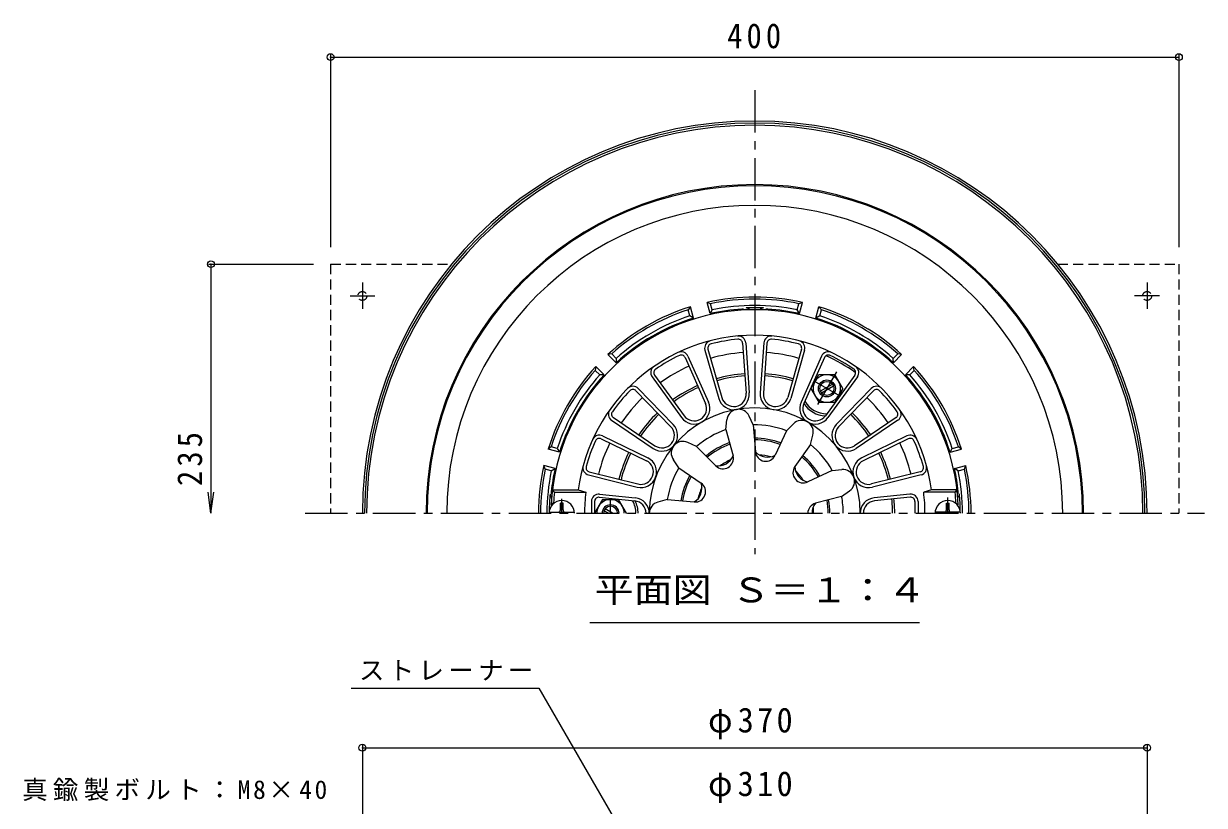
# Model space of a CAD drawing. Units: millimetres at full size, sheet at 1:4; details may follow other scales. Extents: x -738 to 753, y -565 to 520.
# Drawn here: x -673 to -117, y 152 to 520 of the extents above; entities that cross this region are included whole.
import ezdxf
from ezdxf.enums import TextEntityAlignment as Align

# ---------------------------------------------------------------- set-up
doc = ezdxf.new("R2010")
doc.units = ezdxf.units.MM
doc.header["$LTSCALE"] = 4
doc.header["$PDMODE"] = 32
doc.header["$PDSIZE"] = 3.2
doc.linetypes.add('CHAIN1', pattern=[8, 5, -1, 1, -1])
doc.linetypes.add('DASHED1', pattern=[1.8, 1.2, -0.6])
for name, color, linetype, lineweight in [('0-0_通り芯', 3, 'Continuous', 9), ('0-1_躯体', 2, 'Continuous', 9), ('0-2_仕上', 6, 'Continuous', 9), ('0-4_その他', 7, 'Continuous', 9), ('0-5_寸法', 7, 'Continuous', 9), ('0-9_051', 2, 'Continuous', 9), ('0-A_061', 4, 'Continuous', 9)]:
    doc.layers.add(name, color=color, linetype=linetype, lineweight=lineweight)
doc.styles.add('ＭＳ ゴシック', font='')
doc.styles.get('ＭＳ ゴシック').set_extended_font_data('MS Gothic')

msp = doc.modelspace()

# ---------------------------------------------------------------- linework, layer by layer
at = {"layer": '0-0_通り芯', "linetype": 'CHAIN1'}
for p, q in [((-328.758, 488.769), (-328.758, 269.989)), ((-540.758, 289.241), (-116.758, 289.241))]:
    msp.add_line(p, q, dxfattribs=at)
at = {"layer": '0-0_通り芯'}
for radius in [185, 184, 183]:
    msp.add_arc((-328.758, 289.241), radius, 0, 180, dxfattribs=at)
at = {"layer": '0-1_躯体'}
for p, q in [((-359.001, 386.655), (-360.173, 385.232)), ((-359.395, 382.329), (-360.173, 385.232)), ((-357.577, 381.338), (-359.001, 386.655)), ((-349.849, 383.408), (-351.274, 388.725)), ((-349.548, 388.079), (-351.274, 388.725)), ((-348.77, 385.176), (-349.849, 383.408)), ((-348.77, 385.176), (-349.548, 388.079)), ((-308.747, 385.176), (-307.969, 388.079)), ((-307.667, 383.408), (-308.747, 385.176)), ((-306.243, 388.725), (-307.969, 388.079)), ((-307.667, 383.408), (-306.243, 388.725)), ((-299.94, 381.338), (-298.515, 386.655)), ((-297.344, 385.232), (-298.515, 386.655)), ((-298.122, 382.329), (-297.344, 385.232)), ((-357.577, 381.338), (-359.395, 382.329)), ((-298.122, 382.329), (-299.94, 381.338)), ((-396.181, 364.442), (-397.999, 364.139)), ((-394.107, 360.247), (-397.999, 364.139)), ((-394.057, 362.318), (-396.181, 364.442)), ((-394.057, 362.318), (-394.107, 360.247)), ((-263.46, 362.318), (-261.336, 364.442)), ((-263.41, 360.247), (-263.46, 362.318)), ((-263.41, 360.247), (-259.518, 364.139)), ((-259.518, 364.139), (-261.336, 364.442)), ((-403.656, 358.482), (-403.959, 356.664)), ((-401.835, 354.54), (-403.959, 356.664)), ((-399.764, 354.59), (-403.656, 358.482)), ((-257.753, 354.59), (-253.861, 358.482)), ((-255.682, 354.54), (-253.558, 356.664)), ((-253.558, 356.664), (-253.861, 358.482)), ((-399.764, 354.59), (-401.835, 354.54)), ((-255.682, 354.54), (-257.753, 354.59)), ((-424.749, 320.656), (-426.172, 319.484)), ((-420.855, 318.06), (-426.172, 319.484)), ((-421.847, 319.878), (-424.749, 320.656)), ((-421.847, 319.878), (-420.855, 318.06)), ((-236.662, 318.06), (-235.67, 319.878)), ((-236.662, 318.06), (-231.345, 319.484)), ((-235.67, 319.878), (-232.768, 320.656)), ((-231.345, 319.484), (-232.768, 320.656)), ((-422.926, 310.332), (-428.242, 311.757)), ((-427.596, 310.031), (-428.242, 311.757)), ((-424.694, 309.253), (-427.596, 310.031)), ((-424.694, 309.253), (-422.926, 310.332)), ((-234.592, 310.332), (-229.275, 311.757)), ((-232.824, 309.253), (-234.592, 310.332)), ((-232.824, 309.253), (-229.921, 310.031)), ((-229.921, 310.031), (-229.275, 311.757))]:
    msp.add_line(p, q, dxfattribs=at)
for centre, radius, start, end in [((-328.758, 289.241), 155, 0, 180), ((-328.758, 289.241), 154.5, 0, 180), ((-328.758, 289.241), 145.209, 0, 180), ((-328.758, 289.241), 102, 77.24744, 102.7525), ((-328.758, 289.241), 101, 78.1216, 101.87843), ((-328.758, 289.241), 102, 107.24744, 132.7525), ((-328.758, 289.241), 101, 108.1216, 131.87843), ((-328.758, 289.241), 96.5, 93.64027, 102.62434), ((-328.758, 289.241), 98, 78.21724, 101.78275), ((-334.758, 383.551), 2, 51.83441, 93.64053), ((-328.758, 289.241), 96.917, 87.58473, 92.41527), ((-332.758, 384.074), 2, 34.69341, 92.41542), ((-324.759, 384.074), 2, 87.58458, 145.30659), ((-322.758, 383.551), 2, 86.35947, 128.16559), ((-328.758, 289.241), 96.5, 77.37561, 86.35971), ((-328.758, 289.241), 102, 47.24745, 72.75252), ((-328.758, 289.241), 101, 48.1216, 71.87843), ((-328.758, 289.241), 96.5, 107.37563, 132.62434), ((-328.758, 289.241), 98, 108.21722, 131.78273), ((-328.758, 289.241), 96.5, 47.37563, 72.62434), ((-328.758, 289.241), 98, 48.21725, 71.78276), ((-328.758, 289.241), 75.986, 94.09604, 105.90395), ((-328.758, 289.241), 75.986, 74.09602, 85.90392), ((-328.758, 289.241), 81.585, 54.33162, 65.6683), ((-328.758, 289.241), 102, 137.24745, 162.75252), ((-328.758, 289.241), 101, 138.1216, 161.87843), ((-328.758, 289.241), 75.986, 114.09602, 125.90393), ((-328.758, 289.241), 102, 17.24745, 42.75252), ((-328.758, 289.241), 101, 18.12158, 41.87843), ((-328.758, 289.241), 98, 138.21725, 161.78276), ((-328.758, 289.241), 96.5, 137.37563, 162.62434), ((-328.758, 289.241), 66, 94.09601, 105.90393), ((-328.758, 289.241), 65, 94.09601, 105.90393), ((-328.758, 289.241), 65, 74.09602, 85.90393), ((-328.758, 289.241), 66, 74.09601, 85.90393), ((-328.758, 289.241), 96.5, 17.37563, 42.62434), ((-328.758, 289.241), 98, 18.21724, 41.78276), ((-328.758, 289.241), 66, 114.09602, 125.90393), ((-328.758, 289.241), 65, 114.09602, 125.90395), ((-328.758, 289.241), 75.986, 134.09602, 145.90393), ((-294.759, 348.131), 13, 213.36018, 266.6405), ((-294.759, 348.131), 12, 210.25064, 269.74942), ((-328.758, 289.241), 75.986, 34.09602, 45.90395), ((-328.758, 289.241), 66, 134.09602, 145.90393), ((-328.758, 289.241), 65, 134.09602, 145.90395), ((-328.758, 289.241), 65, 34.09601, 45.90393), ((-328.758, 289.241), 66, 34.09601, 45.90393), ((-328.758, 289.241), 75.986, 154.09604, 165.90396), ((-328.758, 289.241), 66, 154.09602, 165.90396), ((-328.758, 289.241), 65, 154.09604, 165.90396), ((-328.758, 289.241), 65, 14.09602, 25.90395), ((-328.758, 289.241), 66, 14.09602, 25.90393), ((-328.758, 289.241), 75.986, 14.09602, 25.90393), ((-328.758, 289.241), 102, 167.24748, 180), ((-328.758, 289.241), 101, 168.12157, 180), ((-328.758, 289.241), 98, 168.21722, 179.99998), ((-328.758, 289.241), 96.5, 167.37566, 173.92558), ((-328.758, 289.241), 96.5, 6.07442, 12.62434), ((-328.758, 289.241), 98, 0, 11.78276), ((-328.758, 289.241), 101, 0, 11.87843), ((-328.758, 289.241), 102, 0, 12.75252), ((-328.758, 289.241), 96.917, 174.55904, 179.3932), ((-423.248, 298.241), 2, 174.55836, 232.28242), ((-422.728, 299.241), 2, 173.92577, 215.73421), ((-396.758, 289.241), 12, 0, 29.74945), ((-396.758, 289.241), 13, 0, 26.64661), ((-328.758, 289.241), 65, 0, 5.90396), ((-328.758, 289.241), 66, 0, 5.90396), ((-234.789, 299.241), 2, 324.2722, 6.07423), ((-234.269, 298.241), 2, 307.72185, 5.44164), ((-328.758, 289.241), 96.917, 0.6068, 5.44096)]:
    msp.add_arc(centre, radius, start, end, dxfattribs=at)
at = {"layer": '0-2_仕上'}
for p, q in [((-334.507, 369.511), (-332.816, 345.897)), ((-333.011, 369.618), (-331.32, 346.004)), ((-324.506, 369.618), (-326.197, 346.004)), ((-323.01, 369.511), (-324.701, 345.897)), ((-361.614, 362.704), (-351.948, 341.093)), ((-360.245, 363.317), (-350.579, 341.705)), ((-352.253, 366.225), (-345.766, 343.457)), ((-350.811, 366.636), (-344.323, 343.868)), ((-306.706, 366.636), (-313.194, 343.868)), ((-305.264, 366.225), (-311.751, 343.457)), ((-297.272, 363.317), (-306.938, 341.705)), ((-295.903, 362.704), (-305.569, 341.093)), ((-377.166, 353.547), (-363.283, 334.371)), ((-375.951, 354.426), (-362.068, 335.25)), ((-281.566, 354.426), (-295.449, 335.25)), ((-280.351, 353.547), (-294.234, 334.371)), ((-384.758, 347.037), (-368.284, 330.034)), ((-383.681, 348.08), (-367.207, 331.078)), ((-273.836, 348.08), (-290.31, 331.078)), ((-272.759, 347.037), (-289.233, 330.034)), ((-395.4, 334.354), (-375.795, 321.083)), ((-329.515, 330.965), (-331.454, 335.124)), ((-262.117, 334.354), (-281.722, 321.083)), ((-396.241, 333.112), (-376.636, 319.841)), ((-342.318, 328.707), (-341.918, 333.279)), ((-342.318, 328.707), (-338.988, 316.39)), ((-329.515, 330.965), (-328.431, 318.251)), ((-313.777, 328.19), (-310.533, 331.435)), ((-261.276, 333.112), (-280.881, 319.841)), ((-401.148, 324.398), (-379.852, 314.056)), ((-400.493, 325.747), (-379.197, 315.405)), ((-313.777, 328.19), (-319.145, 316.614)), ((-302.519, 321.69), (-301.331, 326.122)), ((-257.024, 325.747), (-278.32, 315.405)), ((-256.369, 324.398), (-277.664, 314.056)), ((-356.157, 320.717), (-360.316, 322.657)), ((-356.157, 320.717), (-347.155, 311.675)), ((-302.519, 321.69), (-309.86, 311.253)), ((-364.514, 310.758), (-367.146, 314.517)), ((-407.176, 307.386), (-384.214, 301.62)), ((-406.81, 308.841), (-383.849, 303.075)), ((-364.513, 310.758), (-354.045, 303.463)), ((-292.247, 309.448), (-303.799, 304.03)), ((-292.247, 309.448), (-287.675, 309.848)), ((-250.706, 308.841), (-273.668, 303.075)), ((-250.341, 307.386), (-273.303, 301.62)), ((-423.231, 299.241), (-424.126, 300.242)), ((-423.231, 299.241), (-408.401, 299.241)), ((-402.053, 296.821), (-385.258, 295.084)), ((-401.898, 298.313), (-385.104, 296.576)), ((-369.979, 295.742), (-374.412, 294.554)), ((-369.979, 295.742), (-357.27, 294.602)), ((-287.801, 297.232), (-300.133, 293.956)), ((-287.801, 297.232), (-284.041, 299.864)), ((-255.618, 298.313), (-272.413, 296.576)), ((-255.464, 296.821), (-272.259, 295.084)), ((-234.286, 299.241), (-249.116, 299.241)), ((-234.286, 299.241), (-233.391, 300.242)), ((-423.627, 294.242), (-424.675, 293.241)), ((-424.675, 293.241), (-424.231, 293.241)), ((-423.627, 294.242), (-423.075, 294.242)), ((-405.758, 294.831), (-405.758, 289.241)), ((-404.258, 294.831), (-404.258, 289.241)), ((-253.258, 294.831), (-253.258, 289.241)), ((-251.758, 294.831), (-251.758, 289.241)), ((-233.89, 294.242), (-234.442, 294.242)), ((-233.89, 294.242), (-232.842, 293.241)), ((-232.842, 293.241), (-233.286, 293.241))]:
    msp.add_line(p, q, dxfattribs=at)
for points in [[(-424.126, 300.242), (-412.035, 300.242), (-408.401, 299.241)], [(-233.391, 300.242), (-245.482, 300.242), (-249.116, 299.241)]]:
    msp.add_lwpolyline(points, dxfattribs=at)
for centre, radius, start, end in [((-328.758, 289.241), 96, 2.388, 177.61198), ((-328.758, 289.241), 84, 7.52463, 172.47537), ((-348.887, 367.184), 3.5, 104.48042, 195.90382), ((-348.887, 367.184), 2, 104.48042, 195.90382), ((-328.758, 289.241), 82.5, 95.51968, 104.4803), ((-336.502, 369.368), 3.5, 4.09604, 95.51942), ((-336.502, 369.368), 2, 4.09604, 95.51942), ((-321.015, 369.368), 3.5, 84.48042, 175.90382), ((-321.015, 369.368), 2, 84.48042, 175.90382), ((-328.758, 289.241), 82.5, 75.51967, 84.48029), ((-308.63, 367.184), 2, 344.09604, 75.51942), ((-308.63, 367.184), 3.5, 344.09604, 75.51942), ((-328.758, 289.241), 82.5, 115.51968, 124.4803), ((-363.44, 361.888), 3.5, 24.09604, 115.51942), ((-363.44, 361.888), 2, 24.09604, 115.51942), ((-294.077, 361.888), 3.5, 64.48042, 155.90382), ((-294.077, 361.888), 2, 64.48042, 155.90382), ((-328.758, 289.241), 82.5, 55.51968, 64.4803), ((-374.331, 355.599), 3.5, 124.48042, 215.90382), ((-374.331, 355.599), 2, 124.48042, 215.90382), ((-283.185, 355.599), 2, 324.09604, 55.51942), ((-283.185, 355.599), 3.5, 324.09604, 55.51942), ((-328.758, 289.241), 82.5, 135.51968, 144.4803), ((-386.194, 345.645), 3.5, 44.09604, 135.51942), ((-386.194, 345.645), 2, 44.09604, 135.51942), ((-338.674, 345.478), 7.374, 195.90387, 4.09599), ((-338.674, 345.478), 5.874, 195.90387, 4.09599), ((-318.843, 345.478), 7.374, 175.90387, 344.09599), ((-318.843, 345.478), 5.874, 175.90387, 344.09599), ((-271.322, 345.645), 3.5, 44.48042, 135.90382), ((-271.322, 345.645), 2, 44.48042, 135.90382), ((-328.758, 289.241), 82.5, 35.51968, 44.4803), ((-357.31, 338.695), 7.374, 215.90387, 24.09599), ((-357.31, 338.695), 5.874, 215.90387, 24.09599), ((-300.207, 338.695), 7.374, 155.90387, 324.09599), ((-300.207, 338.695), 5.874, 155.90387, 324.09599), ((-394.279, 336.011), 3.5, 144.48041, 235.90381), ((-394.279, 336.011), 2, 144.48041, 235.90381), ((-328.758, 289.241), 49.73, 0, 180), ((-336.439, 332.799), 5.5, 24.99896, 175.00104), ((-263.238, 336.011), 2, 304.09604, 35.51942), ((-263.238, 336.011), 3.5, 304.09604, 35.51942), ((-372.502, 325.947), 7.374, 235.90387, 44.09599), ((-372.502, 325.947), 5.874, 235.90387, 44.09599), ((-328.758, 289.241), 41.73, 108.96107, 131.03894), ((-328.758, 289.241), 41.73, 68.96107, 91.03893), ((-306.643, 327.546), 5.5, 344.99896, 135.00104), ((-285.014, 325.947), 7.374, 135.90387, 304.09599), ((-285.014, 325.947), 5.874, 135.90387, 304.09599), ((-328.758, 289.241), 82.5, 155.51968, 164.4803), ((-402.022, 322.599), 3.5, 64.09602, 155.51941), ((-402.022, 322.599), 2, 64.09602, 155.51941), ((-362.641, 317.672), 5.5, 64.99896, 215.00104), ((-328.758, 289.241), 35.392, 69.64946, 90.35057), ((-328.758, 289.241), 34.623, 69.75021, 90.24983), ((-255.495, 322.599), 3.5, 24.48042, 115.90382), ((-255.495, 322.599), 2, 24.48042, 115.90382), ((-328.758, 289.241), 82.5, 15.51968, 24.4803), ((-328.758, 289.241), 35.392, 109.64944, 130.35057), ((-328.758, 289.241), 34.623, 109.75015, 130.24982), ((-323.57, 318.666), 4.878, 184.87517, 335.12476), ((-322.742, 323.364), 7.649, 221.94609, 298.05399), ((-328.758, 289.241), 41.73, 28.96106, 51.03893), ((-382.418, 308.772), 7.374, 255.90387, 64.09599), ((-382.418, 308.772), 5.874, 255.90387, 64.09599), ((-343.698, 315.117), 4.878, 224.87517, 15.12476), ((-346.083, 319.248), 7.649, 261.94609, 338.05399), ((-328.758, 289.241), 27.71, 114.04456, 125.95538), ((-328.758, 289.241), 27.71, 74.04466, 85.95557), ((-328.758, 289.241), 34.623, 29.75029, 50.24992), ((-328.758, 289.241), 35.392, 29.64955, 50.35063), ((-275.099, 308.772), 7.374, 115.90387, 284.09599), ((-275.099, 308.772), 5.874, 115.90387, 284.09599), ((-406.323, 310.781), 3.5, 164.48042, 255.90382), ((-406.323, 310.781), 2, 164.48042, 255.90382), ((-328.758, 289.241), 41.73, 148.96107, 171.03886), ((-328.758, 289.241), 35.392, 149.64925, 170.35046), ((-328.758, 289.241), 34.623, 149.75, 170.24973), ((-305.87, 308.447), 4.878, 144.87517, 295.12476), ((-302.216, 311.513), 7.649, 181.94609, 258.05399), ((-328.758, 289.241), 27.71, 34.04474, 45.95546), ((-287.196, 304.369), 5.5, 304.99896, 95.00104), ((-251.194, 310.781), 2, 284.09604, 15.51942), ((-251.194, 310.781), 3.5, 284.09604, 15.51942), ((-356.835, 299.461), 4.878, 264.87524, 55.12483), ((-361.318, 301.092), 7.649, 301.94601, 18.05391), ((-328.758, 289.241), 27.71, 154.04442, 165.95554), ((-328.758, 289.241), 95, 173.95767, 176.98305), ((-328.758, 289.241), 80.268, 172.89853, 180), ((-402.258, 294.831), 3.5, 84.09619, 180), ((-402.258, 294.831), 2, 84.09619, 180), ((-385.862, 289.241), 5.874, 0, 84.09599), ((-385.862, 289.241), 7.374, 0, 84.09599), ((-328.758, 289.241), 34.623, 0, 10.24991), ((-328.758, 289.241), 35.392, 0, 10.35065), ((-328.758, 289.241), 41.73, 0, 11.03893), ((-271.655, 289.241), 7.374, 95.90401, 180), ((-271.655, 289.241), 5.874, 95.90401, 180), ((-255.258, 294.831), 3.5, 0, 95.90381), ((-255.258, 294.831), 2, 0, 95.90381), ((-328.758, 289.241), 80.268, 0, 7.10147), ((-328.758, 289.241), 95, 3.01695, 6.04233), ((-372.988, 289.241), 5.5, 104.99896, 180), ((-298.88, 289.241), 4.878, 104.87515, 180), ((-294.11, 289.242), 7.649, 141.94608, 180.00075), ((-328.758, 289.241), 27.71, 0, 5.95586)]:
    msp.add_arc(centre, radius, start, end, dxfattribs=at)
at = {"layer": '0-4_その他'}
for p, q in [((-528.758, 505.591), (-528.758, 414.741)), ((-528.758, 504.391), (-128.758, 504.391)), ((-128.758, 505.591), (-128.758, 414.741)), ((-586.358, 406.741), (-536.758, 406.741)), ((-585.158, 406.741), (-585.158, 289.241)), ((-585.158, 289.241), (-586.463, 299.156)), ((-585.158, 289.241), (-583.852, 299.156)), ((-513.758, 179.917), (-513.758, -90.429)), ((-513.758, 178.717), (-143.758, 178.717)), ((-143.758, 179.917), (-143.758, -90.429))]:
    msp.add_line(p, q, dxfattribs=at)
for p in [(-528.758, 504.391), (-128.758, 504.391), (-585.158, 406.741), (-513.758, 178.717), (-143.758, 178.717)]:
    msp.add_point(p, dxfattribs=at)
at = {"layer": '0-5_寸法'}
for p, q in [((-406.465, 237.739), (-251.052, 237.739)), ((-518.989, 206.794), (-430.533, 206.794)), ((-430.533, 206.794), (-353.758, 73.816))]:
    msp.add_line(p, q, dxfattribs=at)
at = {"layer": '0-9_051', "linetype": 'DASHED1'}
for p, q in [((-528.758, 406.741), (-528.758, 289.241)), ((-528.758, 406.741), (-471.653, 406.741)), ((-185.864, 406.741), (-128.758, 406.741)), ((-128.758, 406.741), (-128.758, 289.241))]:
    msp.add_line(p, q, dxfattribs=at)
at = {"layer": '0-9_051', "linetype": 'CHAIN1'}
for p, q in [((-513.758, 398.149), (-513.758, 385.594)), ((-143.758, 398.149), (-143.758, 385.594)), ((-519.573, 391.741), (-507.823, 391.741)), ((-137.944, 391.741), (-149.693, 391.741))]:
    msp.add_line(p, q, dxfattribs=at)
at = {"layer": '0-9_051', "linetype": 'DASHED1'}
for centre in [(-513.758, 391.741), (-143.758, 391.741)]:
    msp.add_circle(centre, 2.1, dxfattribs=at)
at = {"layer": '0-A_061'}
for p, q in [((-302.258, 348.131), (-298.506, 354.631)), ((-298.506, 354.631), (-291.011, 354.631)), ((-287.259, 348.131), (-291.011, 354.631)), ((-297.854, 346.921), (-292.163, 350.207)), ((-297.354, 346.055), (-291.663, 349.341)), ((-287.259, 348.131), (-291.011, 341.631)), ((-400.508, 295.737), (-404.258, 289.241)), ((-400.508, 295.737), (-393.003, 295.737)), ((-389.256, 289.246), (-393.003, 295.737)), ((-425.728, 289.842), (-413.789, 289.842)), ((-419.158, 293.992), (-420.359, 293.992)), ((-420.359, 290.842), (-420.359, 293.992)), ((-419.158, 290.842), (-419.158, 293.992)), ((-397.758, 289.241), (-399.854, 290.451)), ((-395.758, 289.241), (-399.354, 291.317)), ((-231.789, 289.842), (-243.728, 289.842)), ((-238.359, 293.992), (-237.158, 293.992)), ((-238.359, 290.842), (-238.359, 293.992)), ((-237.158, 290.842), (-237.158, 293.992)), ((-389.258, 289.241), (-389.256, 289.246)), ((-389.258, 289.241), (-389.256, 289.237))]:
    msp.add_line(p, q, dxfattribs=at)
at = {"layer": '0-A_061', "linetype": 'CHAIN1'}
for p, q in [((-300.848, 351.647), (-288.669, 344.615)), ((-290.263, 355.917), (-299.175, 340.482)), ((-419.759, 289.241), (-419.759, 296.145)), ((-396.758, 289.241), (-396.758, 296.273)), ((-237.758, 289.241), (-237.758, 296.647))]:
    msp.add_line(p, q, dxfattribs=at)
at = {"layer": '0-A_061'}
msp.add_lwpolyline([(-302.258, 348.131), (-298.506, 341.631), (-291.011, 341.631)], dxfattribs=at)
for radius in [4, 3.324]:
    msp.add_circle((-294.759, 348.131), radius, dxfattribs=at)
for centre, radius, start, end in [((-294.754, 348.128), 6.5, 60.04965, 60.04948), ((-419.759, 289.241), 6, 0, 180), ((-396.758, 289.247), 6.5, 359.95093, 180.04886), ((-237.758, 289.241), 6, 0, 180), ((-421.359, 290.842), 1, 270, 0), ((-418.158, 290.842), 1, 180, 270), ((-396.758, 289.241), 4, 0, 180), ((-396.758, 289.241), 3.324, 0, 180), ((-239.359, 290.842), 1, 270, 0), ((-236.158, 290.842), 1, 180, 270)]:
    msp.add_arc(centre, radius, start, end, dxfattribs=at)

# ---------------------------------------------------------------- texts
at = {"layer": '0-4_その他', "color": 2, "char_height": 11.73, "attachment_point": 7, "style": 'ＭＳ ゴシック'}
for s, insert in [('\\T1.27;\\W0.9;400', (-341.758, 508.391)), ('\\T1.21;\\W0.95;φ370', (-350.758, 182.717)), ('\\T1.21;\\W0.95;φ310', (-350.758, 152.717))]:
    msp.add_mtext(s, dxfattribs=dict(at, insert=insert))
at = {"layer": '0-4_その他', "color": 2, "insert": (-589.158, 302.13), "char_height": 11.73, "attachment_point": 7, "rotation": 90, "style": 'ＭＳ ゴシック'}
msp.add_mtext('\\T1.27;\\W0.9;235', dxfattribs=at)
at = {"layer": '0-5_寸法', "color": 2, "style": 'ＭＳ ゴシック', "width": 1.15}
msp.add_text('平面図 Ｓ＝１：４', height=11.73, dxfattribs=at).set_placement((-404.258, 243.739), align=Align.BOTTOM_LEFT)
at = {"layer": '0-5_寸法', "char_height": 8.798, "attachment_point": 7, "style": 'ＭＳ ゴシック'}
for s, insert in [('\\T1.17;ストレーナー', (-515.376, 210.379)), ('\\T1.21;真鍮製ボルト：M8×40', (-674.173, 153.579))]:
    msp.add_mtext(s, dxfattribs=dict(at, insert=insert))

doc.saveas('drawing.dxf')
